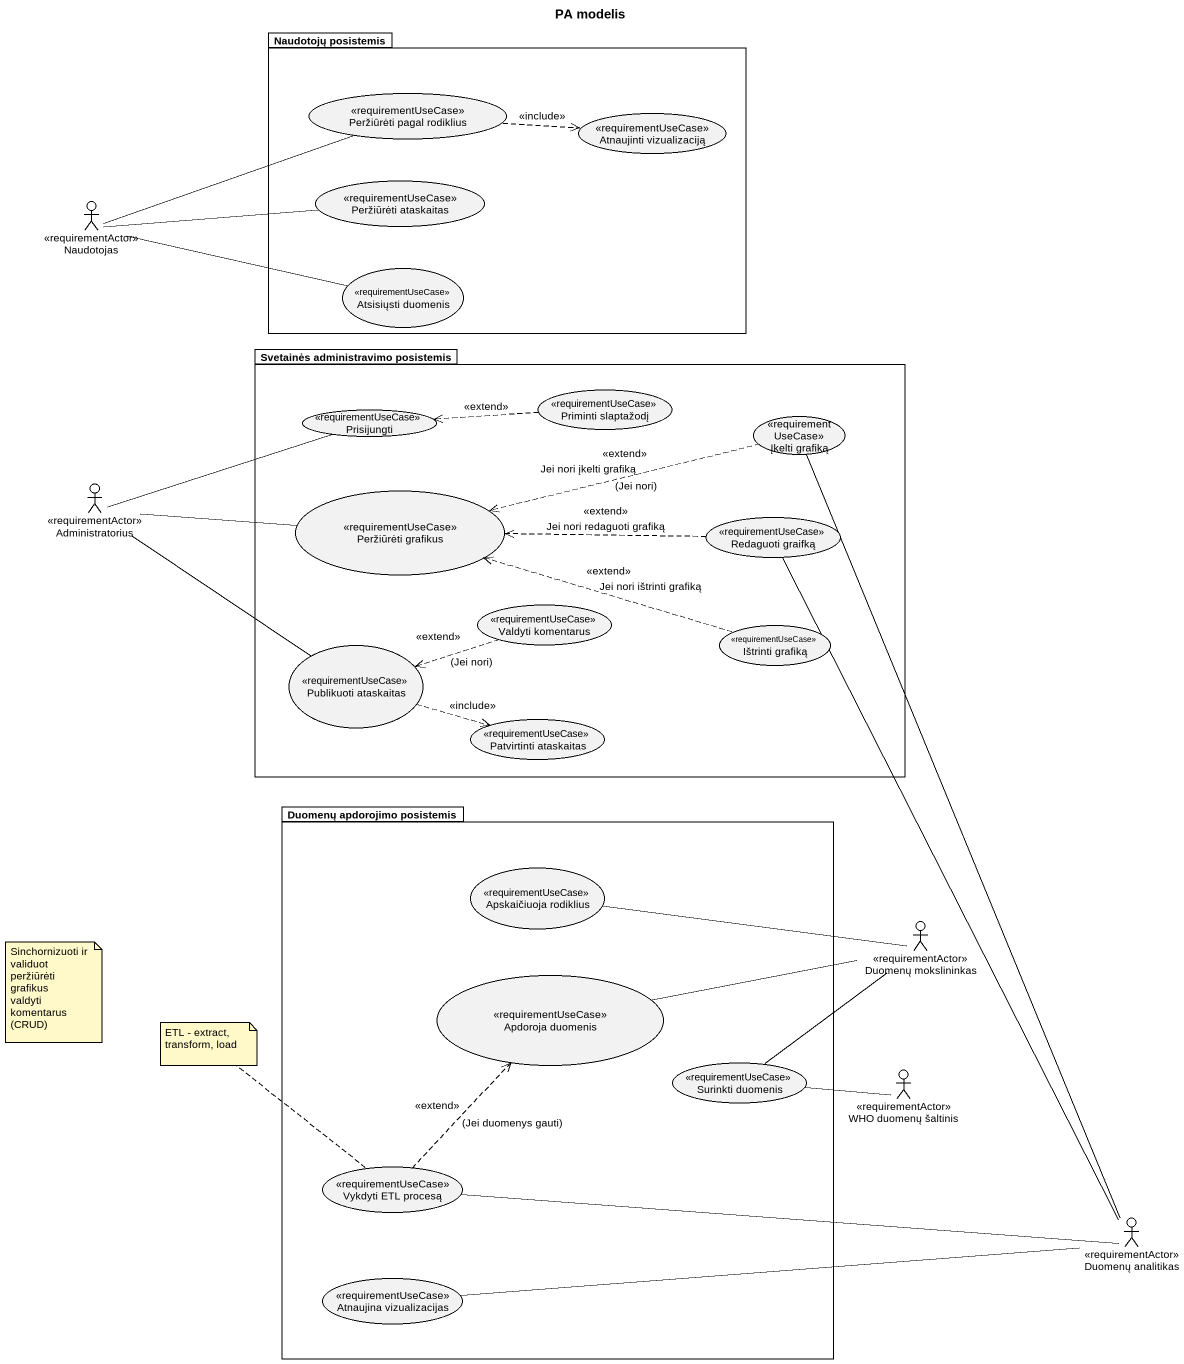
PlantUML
@startuml
title PA modelis
package "Naudotojų posistemis" as Naudotojų_posistemis {
  usecase "Peržiūrėti pagal rodiklius" as Peržiūrėti_pagal_rodiklius <<requirementUseCase>>
  usecase "Atnaujinti vizualizaciją" as Atnaujinti_vizualizaciją <<requirementUseCase>>
  usecase "Peržiūrėti ataskaitas" as Peržiūrėti_ataskaitas <<requirementUseCase>>
  usecase "Atsisiųsti duomenis" as Atsisiųsti_duomenis <<requirementUseCase>>
}
actor Naudotojas <<requirementActor>>
package "Svetainės administravimo posistemis" as Svetainės_administravimo {
  usecase Prisijungti <<requirementUseCase>>
  usecase "Priminti slaptažodį" as Priminti_slaptažodį <<requirementUseCase>>
  usecase "Įkelti grafiką" as Įkelti_grafiką <<requirementUseCase>>
  usecase "Peržiūrėti grafikus" as Peržiūrėti_grafikus <<requirementUseCase>>
  usecase "Redaguoti graifką" as Redaguoti_graifką <<requirementUseCase>>
  usecase "Publikuoti ataskaitas" as Publikuoti_ataskaitas <<requirementUseCase>>
  usecase "Valdyti komentarus" as Valdyti_komentarus <<requirementUseCase>>
  usecase "Ištrinti grafiką" as Ištrinti_grafiką <<requirementUseCase>>
  usecase "Patvirtinti ataskaitas" as Patvirtinti_ataskaitas <<requirementUseCase>>
}
actor Administratorius <<requirementActor>>
package "Duomenų apdorojimo posistemis" as Duomenų_apdorojimo {
  usecase "Apskaičiuoja rodiklius" as Apskaičiuoja_rodiklius <<requirementUseCase>>
  usecase "Apdoroja duomenis" as Apdoroja_duomenis <<requirementUseCase>>
  usecase "Surinkti duomenis" as Surinkti_duomenis <<requirementUseCase>>
  usecase "Vykdyti ETL procesą" as Vykdyti_ETL_procesą <<requirementUseCase>>
  usecase "Atnaujina vizualizacijas" as Atnaujina_vizualizacijas <<requirementUseCase>>
}
actor "Duomenų mokslininkas" as Duomenų_mokslininkas <<requirementActor>>
actor "WHO duomenų šaltinis" as WHO_duomenų_šaltinis <<requirementActor>>
actor "Duomenų analitikas" as Duomenų_analitikas <<requirementActor>>
Peržiūrėti_pagal_rodiklius .right.> Atnaujinti_vizualizaciją : <<include>>
Naudotojas -right- Peržiūrėti_pagal_rodiklius
Naudotojas -right- Peržiūrėti_ataskaitas
Naudotojas -right- Atsisiųsti_duomenis
Priminti_slaptažodį .left.> Prisijungti : <<extend>>
Įkelti_grafiką .left.> Peržiūrėti_grafikus : <<extend>>\nJei nori įkelti grafiką\n(Jei nori)
Administratorius -right- Prisijungti
Administratorius -right- Peržiūrėti_grafikus
Administratorius -- Publikuoti_ataskaitas
Redaguoti_graifką .left.> Peržiūrėti_grafikus : <<extend>>\nJei nori redaguoti grafiką
Publikuoti_ataskaitas .right.> Patvirtinti_ataskaitas : <<include>>
Valdyti_komentarus .left.> Publikuoti_ataskaitas : <<extend>>\n(Jei nori)
Ištrinti_grafiką .left.> Peržiūrėti_grafikus : <<extend>>\nJei nori ištrinti grafiką
Duomenų_mokslininkas -left- Apskaičiuoja_rodiklius
Duomenų_mokslininkas -left- Apdoroja_duomenis
Duomenų_mokslininkas -- Surinkti_duomenis
WHO_duomenų_šaltinis -left- Surinkti_duomenis
Vykdyti_ETL_procesą .up.> Apdoroja_duomenis : <<extend>>\n(Jei duomenys gauti)
Duomenų_analitikas -up- Įkelti_grafiką
Duomenų_analitikas -up- Redaguoti_graifką
Duomenų_analitikas -left- Vykdyti_ETL_procesą
Duomenų_analitikas -left- Atnaujina_vizualizacijas
note as N1
  Sinchornizuoti ir validuot
  peržiūrėti grafikus
  valdyti komentarus (CRUD)
end note
note top of Vykdyti_ETL_procesą : ETL - extract, transform, load
@enduml
